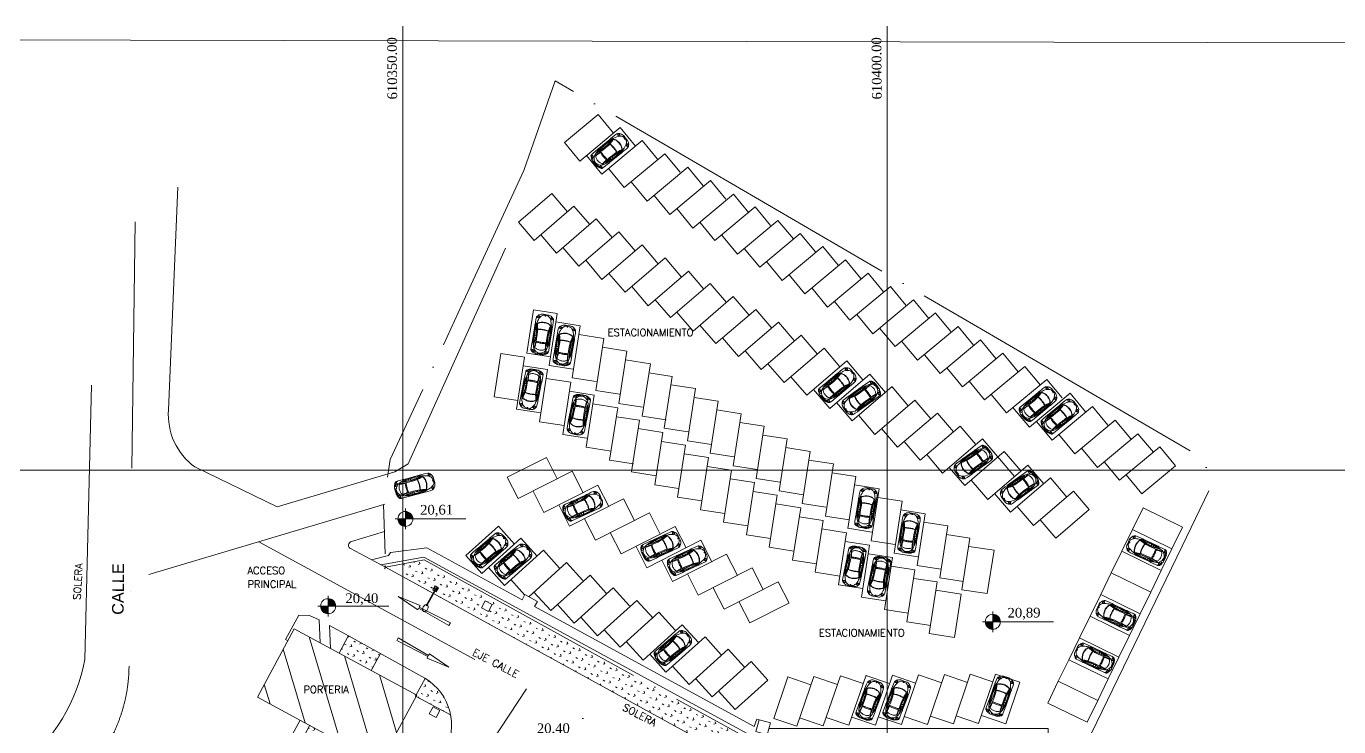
# Model space of a CAD drawing. Header units: centimetres. Extents: x 7802 to 40592, y -4163 to 24577.
# Drawn here: x 15114 to 28659, y 17353 to 24577 of the extents above; entities that cross this region are included whole.
import ezdxf

# ---------------------------------------------------------------- set-up
doc = ezdxf.new("R2010")
doc.units = ezdxf.units.CM
doc.linetypes.add('IMPORT-LÍMITE2', pattern=[3683, 635, -254, 0, -254, 2540, 0])
doc.linetypes.add('IMPORT-TRAZO_Y_PUNTOX2', pattern=[5080, 2540, -1270, 0, -1270])
for name, color, linetype, lineweight in [('A-DETL-GENF', 7, 'Continuous', 9), ('camara inspeccion', 7, 'Continuous', 9), ('cota nivel', 7, 'Continuous', 9), ('E-LITE-EQPM', 7, 'Continuous', 9), ('eje calle', 7, 'IMPORT-TRAZO_Y_PUNTOX2', 9), ('estacionamientos', 7, 'Continuous', 9), ('grilla', 7, 'Continuous', 9), ('L-SITE', 7, 'Continuous', 9), ('luminarias', 7, 'Continuous', 9), ('TEXTO', 7, 'Continuous', 9), ('VEREDAS', 7, 'Continuous', 9)]:
    doc.layers.add(name, color=color, linetype=linetype, lineweight=lineweight)
for name, color, linetype, lineweight, true_color in [('ACHURADO', 4, 'Continuous', 9, 0x00ffff), ('Base - Emplazamiento_dwg', 7, 'Continuous', 9, 0x767676), ('edificios', 4, 'Continuous', 9, 0x00ffff), ('linea propiedad', 6, 'IMPORT-LÍMITE2', 9, 0xff00ff), ('PASTO', 3, 'Continuous', 9, 0x00ff00), ('solera', 1, 'Continuous', 9, 0xff0000)]:
    doc.layers.add(name, color=color, linetype=linetype, lineweight=lineweight, true_color=true_color)
doc.styles.add('Arial', font='arial.ttf', dxfattribs={"height": 120})
doc.styles.add('Simplex', font='simplex_.ttf', dxfattribs={"height": 75})
doc.styles.add('Times New Roman', font='times.ttf', dxfattribs={"height": 100})
pattern_1 = [(151.66, (-61025000, -522285000), (-97.853965094, -29.283148145), [19.152, -125.298]), (106.66, (-61025000, -522285000), (-97.854372693, -29.28327012), [19.152, -82.99]), (196.66, (-61025000, -522285000), (29.28327012, -97.854372693), [19.152, -82.99])]

# ---------------------------------------------------------------- blocks, each defined once
blk = doc.blocks.new('Base - Emplazamiento_dwg_Site_Straight_On_Arrow - 6m_Length-387125-Levantamiento planta general-1977894-N01-Emplazamiento')
at = {"layer": 'L-SITE', "flags": 128}
blk.add_lwpolyline([(-600, -24000), (-1500, -60000), (1500, -60000), (600, -24000), (2500, -24000), (0, 0), (-2500, -24000), (-600, -24000), (-2500, -24000), (0, 0), (2500, -24000), (600, -24000), (1500, -60000), (-1500, -60000)], close=True, dxfattribs=at)
blk = doc.blocks.new('Base - Emplazamiento_dwg_flecha-1977895-N01-Emplazamiento')
at = {"rotation": 359.8716291240209}
blk.add_blockref('Base - Emplazamiento_dwg_Site_Straight_On_Arrow - 6m_Length-387125-Levantamiento planta general-1977894-N01-Emplazamiento', (0, 0), dxfattribs=at)
blk = doc.blocks.new('Base - Emplazamiento_dwg_M_RPC Beetle - M_RPC Beetle-467549-Levantamiento planta general-1977896-N01-Emplazamiento')
at = {"layer": 'A-DETL-GENF', "flags": 128}
for points in [[(-6734, 32287), (-6783, 32297), (-7316, 31872), (-7812, 31371), (-8194, 30830), (-8496, 30452), (-8810, 29908), (-8787, 29711), (-8823, 29598), (-8896, 29446), (-8932, 29341), (-9119, 26919), (-9119, 24331), (-9125, 21770), (-9194, 21628), (-9112, 20329), (-9112, 5492), (-9103, 5430), (-9106, 4957), (-9179, 3844), (-9122, 3698), (-9110, -2095), (-8977, -4265)], [(-8411, 20984), (-8174, 21949), (-7889, 23049), (-7378, 24820), (-7145, 25833), (-6584, 27530), (-6069, 28816), (-5296, 30137), (-4326, 31342), (-3784, 31832), (-2867, 32425), (-2154, 32655), (-737, 32829), (-25, 32871)], [(-5891, 29901), (-5719, 30184), (-5644, 30473), (-5644, 30575), (-5665, 30717), (-5703, 30863), (-5740, 30927), (-5805, 31011), (-5898, 31104), (-6008, 31177), (-6145, 31228), (-6314, 31252), (-6424, 31254), (-6774, 31187), (-7179, 30982), (-7309, 30885), (-7527, 30658), (-7668, 30466), (-7773, 30293), (-7821, 30200), (-7883, 29995), (-7894, 29843), (-7878, 29775), (-7827, 29668), (-7806, 29638), (-7732, 29556), (-7613, 29456), (-7384, 29337), (-7198, 29305), (-7062, 29301), (-6756, 29336), (-6394, 29477), (-6300, 29528), (-5959, 29805)], [(-2345, 33634), (-30, 33634), (2285, 33634)], [(-35, 32723), (-157, 32713), (-270, 32683), (-368, 32636), (-443, 32574), (-490, 32501), (-506, 32424), (-490, 32346), (-443, 32274), (-368, 32212), (-270, 32164), (-157, 32134), (-35, 32124), (-24, 32124), (98, 32134), (212, 32164), (310, 32212), (384, 32274), (432, 32346), (448, 32424), (431, 32502), (384, 32574), (309, 32636), (211, 32684), (98, 32713), (-24, 32723)], [(8362, 20991), (8124, 21956), (7838, 23055), (7325, 24826), (7091, 25839), (6529, 27536), (6014, 28821), (5239, 30141), (4268, 31346), (3725, 31836), (2808, 32427), (2095, 32657), (677, 32830), (-34, 32871)], [(5834, 29906), (5662, 30189), (5587, 30478), (5586, 30580), (5608, 30721), (5645, 30868), (5683, 30932), (5748, 31016), (5840, 31109), (5950, 31182), (6087, 31233), (6257, 31257), (6366, 31259), (6717, 31192), (7121, 30988), (7251, 30891), (7469, 30664), (7611, 30473), (7716, 30300), (7764, 30207), (7826, 30002), (7837, 29849), (7822, 29781), (7771, 29675), (7750, 29645), (7675, 29563), (7557, 29463), (7328, 29343), (7142, 29311), (7006, 29307), (6700, 29342), (6337, 29482), (6244, 29534), (5902, 29810)], [(9067, 5499), (9067, 20337), (9144, 21636), (9075, 21777), (9063, 24339), (9063, 26926), (8876, 29349), (8840, 29453), (8767, 29605), (8730, 29718), (8753, 29915), (8439, 30459), (8137, 30837), (7754, 31378), (7258, 31879), (6724, 32303)], [(-7644, 20172), (-7619, 20471), (-7620, 20603), (-7629, 20649), (-8625, 20531), (-8723, 20417), (-8723, 20210), (-8628, 20091), (-7687, 19999)], [(-8512, 19881), (-8538, 19682), (-8620, 18903), (-8674, 17860), (-8674, 13978), (-8695, 10059), (-8671, 7739), (-7801, 2182), (-7197, 85), (-6711, -1413), (-6142, -2513), (-5237, -3747), (-3674, -5208), (-2486, -5826), (-1354, -6179), (8, -6282)], [(-7580, 21991), (-7503, 21918), (-7397, 21527), (-7144, 20517), (-6807, 18928), (-6544, 17467), (-6322, 15905), (-6148, 13973), (-6032, 11698), (-6011, 9821), (-6196, 7286), (-6418, 5569), (-6802, 3271), (-7175, 1315), (-7483, 5047), (-7831, 8295), (-7894, 9071), (-7914, 10855), (-7897, 12834), (-7870, 15139), (-7845, 17554), (-7726, 19937), (-7687, 19999), (-7667, 20045), (-7644, 20172)], [(-7756, 19510), (-7699, 19520), (-7624, 19502), (-7160, 19500), (-6718, 17060), (-6613, 16273), (-6466, 14440), (-6309, 12171), (-6268, 10666), (-6765, 10627), (-7373, 10558), (-7749, 10490), (-7869, 10450), (-7912, 10421)], [(-7580, 21994), (-7666, 20853), (-7632, 20648)], [(-12, 17805), (-1022, 17783), (-2027, 17721), (-3022, 17629), (-3989, 17513), (-4860, 17399), (-5785, 17253), (-6144, 18819), (-6466, 20217), (-6631, 20842), (-7250, 23095), (-6680, 23604), (-6172, 23995), (-5528, 24357), (-4817, 24659), (-4038, 24925), (-3169, 25190), (-2211, 25392), (-1119, 25550), (-19, 25612)], [(-18, 25289), (-1101, 25226), (-2178, 25090), (-3064, 24833), (-3884, 24661), (-4594, 24433), (-5229, 24141), (-5829, 23815), (-6386, 23414), (-6856, 23027), (-6309, 20911), (-6024, 19647), (-5574, 17622), (-4730, 17746), (-3922, 17867), (-2993, 17978), (-2018, 18066), (-1021, 18119), (-12, 18137)], [(-5333, 5249), (-5169, 7644), (-5191, 11899), (-5345, 15210), (-5518, 17302)], [(-34, 17805), (975, 17784), (1980, 17723), (2976, 17631), (3943, 17516), (4814, 17403), (5739, 17258), (6096, 18825), (6418, 20222), (6582, 20848), (7199, 23101), (6628, 23610), (6120, 24000), (5476, 24362), (4765, 24663), (3986, 24928), (3116, 25193), (2158, 25394), (1066, 25551), (-34, 25612)], [(-34, 25289), (1048, 25227), (2125, 25092), (3011, 24836), (3831, 24664), (4542, 24437), (5177, 24146), (5778, 23820), (6335, 23419), (6805, 23033), (6260, 20917), (5975, 19652), (5527, 17626)], [(8464, 19888), (8490, 19689), (8572, 18910), (8627, 17867), (8636, 13985), (8655, 10066), (8633, 7746), (7768, 2189), (7166, 91), (6680, -1407), (6112, -2508), (5209, -3743), (3647, -5204), (2459, -5823), (1328, -6177), (-34, -6282)], [(5527, 17626), (3804, 17879), (2946, 17981), (1971, 18067), (974, 18120), (-34, 18137)], [(-34, 4886), (989, 4891), (1990, 4951), (2944, 5017), (3824, 5079), (4611, 5167), (5298, 5254), (5131, 7648), (5150, 11903), (5300, 15215), (5472, 17307)], [(7530, 21997), (7453, 21925), (7347, 21533), (7095, 20523), (6759, 18933), (6498, 17473), (6277, 15911), (6105, 13978), (5990, 11703), (5971, 9826), (6158, 7291), (6382, 5574), (6767, 3276), (7142, 1321), (7447, 5053), (7793, 8301), (7855, 9078), (7874, 10862), (7855, 12841), (7826, 15146), (7798, 17560), (7677, 19943), (7638, 20006), (7619, 20051), (7596, 20178), (7571, 20478), (7571, 20609), (7580, 20655), (8577, 20538), (8674, 20424), (8674, 20218), (8580, 20099), (7638, 20006)], [(7708, 19517), (7651, 19526), (7576, 19508), (7112, 19506), (6672, 17066), (6568, 16279), (6422, 14446), (6268, 12177), (6227, 10671), (6725, 10633), (7332, 10564)], [(7530, 22001), (7617, 20859), (7583, 20655)], [(-8977, -4265), (-8932, -4366), (-8878, -4456), (-8802, -4592), (-8739, -4762), (-8570, -5091), (-8292, -5447), (-7738, -5871), (-7007, -6302), (-6196, -6680), (-5409, -7003), (-4686, -7214), (-4038, -7371), (-3464, -7492), (-2908, -7585), (-13, -7627), (2883, -7583), (3438, -7489), (4013, -7367), (4661, -7210), (5383, -6999), (6171, -6674), (6981, -6296), (7711, -5865), (8265, -5440), (8542, -5084), (8711, -4754), (8774, -4584), (8850, -4449), (8904, -4358), (8949, -4257), (9080, -2088), (9080, 3705), (9144, 3851), (9070, 4964), (9067, 5437)], [(-7834, 8369), (-7343, 8482), (-6821, 8482), (-6328, 8585), (-6401, 7743), (-6496, 6871), (-6601, 6017), (-6815, 4502), (-6995, 3280), (-7064, 2802), (-7109, 2420), (-7142, 2051), (-7159, 1697), (-7193, 1573)], [(-1, 4886), (-1025, 4890), (-2025, 4949), (-2980, 5014), (-3860, 5075), (-4647, 5163), (-5333, 5249), (-5422, 4471), (-5517, 3681), (-5611, 2867), (-5695, 2060), (-5825, 583), (-5910, -587), (-5958, -1518), (-5996, -2481), (-6004, -2705)], [(6, -3151), (-934, -3124), (-1834, -3004), (-2658, -2837), (-3371, -2613), (-3994, -2374), (-4594, -2102), (-5246, -1675), (-5399, -1415), (-5381, -953), (-5355, -513), (-5325, -36), (-5279, 522), (-5231, 1159), (-5170, 1828), (-5037, 3085), (-4905, 3826), (-4799, 4047), (-4677, 4169), (-4373, 4192), (-3691, 4112), (-2899, 4032), (-1995, 3960), (-1016, 3905), (0, 3881)], [(-34, -3151), (905, -3123), (1805, -3002), (2629, -2835), (3342, -2610), (3964, -2371), (4565, -2099), (5216, -1671), (5368, -1411), (5350, -949), (5324, -509), (5293, -32), (5247, 526), (5198, 1164), (5137, 1832), (5063, 2524), (4992, 3149), (4870, 3830), (4764, 4051), (4642, 4173), (4338, 4196), (3656, 4115), (2864, 4034), (1960, 3962), (981, 3906), (-34, 3881)], [(5298, 5254), (5386, 4475), (5482, 3686), (5577, 2871), (5662, 2065), (5793, 587), (5879, -582), (5927, -1513), (5967, -2476), (5974, -2700)], [(7795, 8376), (7305, 8488), (6783, 8488), (6289, 8590), (6363, 7748), (6458, 6876), (6565, 6023), (6780, 4507), (6961, 3286), (7030, 2808), (7075, 2426), (7109, 2057), (7126, 1703), (7160, 1579)], [(7332, 10564), (7708, 10497), (7829, 10456), (7871, 10428)], [(-9062, -2853), (-8998, -3331), (-8936, -3719), (-8863, -3976), (-8778, -4182), (-8832, -4283), (-8555, -4801), (-8289, -5051), (-7925, -5266), (-7408, -5462), (-6095, -5816), (-5383, -5941), (-3995, -6333)], [(-2304, -6696), (-1207, -6778), (9, -6808)], [(9033, -2845), (8969, -3323), (8908, -3711), (8835, -3969), (8749, -4174), (8804, -4276), (8528, -4794), (8261, -5044), (7897, -5259), (7381, -5455), (6069, -5811), (5357, -5936), (3968, -6330), (2278, -6694), (1181, -6777), (-34, -6808)], [(7373, -3841), (7573, -3911), (7706, -4001), (7814, -4095), (7896, -4235), (7926, -4429), (7920, -4522), (7777, -4885), (7486, -5222), (7110, -5473), (6637, -5603), (6196, -5603), (5865, -5446), (5665, -5147), (5628, -4983), (5626, -4816), (5636, -4746), (5759, -4444), (6059, -4122), (6475, -3902), (6986, -3811), (7296, -3827)]]:
    blk.add_lwpolyline(points, dxfattribs=at)
for points in [[(-6344, 31193), (-6446, 31195), (-6772, 31138), (-7157, 30950), (-7278, 30859), (-7478, 30650), (-7604, 30480), (-7703, 30309), (-7747, 30232), (-7804, 30041), (-7815, 29899), (-7800, 29835), (-7753, 29736), (-7664, 29631), (-7553, 29536), (-7340, 29422), (-7167, 29390), (-7040, 29377), (-6755, 29409), (-6330, 29588), (-6013, 29846), (-5789, 30198), (-5720, 30468), (-5720, 30563), (-5743, 30694), (-5774, 30831), (-5956, 31055), (-6058, 31123), (-6186, 31171)], [(5732, 30203), (5663, 30473), (5662, 30567), (5685, 30699), (5716, 30836), (5898, 31060), (6001, 31128), (6128, 31176), (6286, 31198), (6388, 31201), (6714, 31143), (7099, 30956), (7220, 30865), (7421, 30656), (7547, 30486), (7645, 30315), (7690, 30238), (7748, 30047), (7758, 29905), (7744, 29842), (7696, 29743), (7608, 29638), (7497, 29542), (7284, 29428), (7110, 29396), (6984, 29383), (6699, 29415), (6274, 29593), (5956, 29851)], [(-5892, -5451), (-5692, -5152), (-5655, -4987), (-5654, -4821), (-5663, -4751), (-5787, -4449), (-6087, -4127), (-6504, -3907), (-7014, -3817), (-7324, -3833), (-7401, -3847), (-7601, -3917), (-7734, -4007), (-7842, -4102), (-7924, -4242), (-7954, -4436), (-7948, -4529), (-7804, -4892), (-7514, -5227), (-7137, -5479), (-6663, -5608), (-6223, -5608)], [(-7358, -3903), (-7684, -4048), (-7869, -4267), (-7905, -4531), (-7754, -4901), (-7468, -5218), (-7102, -5454), (-6659, -5578), (-6258, -5571), (-5936, -5416), (-5751, -5150), (-5721, -4829), (-5851, -4489), (-6122, -4186), (-6512, -3961), (-6971, -3882)], [(6094, -4181), (6483, -3956), (6942, -3876), (7330, -3897), (7656, -4041), (7841, -4260), (7878, -4525), (7726, -4894), (7440, -5212), (7075, -5448), (6632, -5573), (6231, -5566), (5909, -5411), (5724, -5145), (5693, -4824), (5823, -4485)]]:
    blk.add_lwpolyline(points, close=True, dxfattribs=at)
at = {"layer": 'A-DETL-GENF'}
for centre, start, end in [((-2594, 26623), 87.966436, 126.162863), ((2540, 26625), 53.885307, 92.081734)]:
    blk.add_arc(centre, 7016, start, end, dxfattribs=at)
blk = doc.blocks.new('Base - Emplazamiento_dwg_auto1-1977897-N01-Emplazamiento')
at = {"rotation": 269.9759139571621}
blk.add_blockref('Base - Emplazamiento_dwg_M_RPC Beetle - M_RPC Beetle-467549-Levantamiento planta general-1977896-N01-Emplazamiento', (6166, -1216), dxfattribs=at)
blk = doc.blocks.new('Base - Emplazamiento_dwg_luminariayadran1-1977901-N01-Emplazamiento')
at = {"layer": 'E-LITE-EQPM', "flags": 128}
for points in [[(8831, -196317), (8831, 0)], [(16451, 0), (16451, -196317)]]:
    blk.add_lwpolyline(points, close=True, dxfattribs=at)
at = {"layer": 'E-LITE-EQPM'}
blk.add_ellipse((12641, -223565), major_axis=(0, 38295), ratio=0.666666667, dxfattribs=at)
at = {"layer": 'luminarias'}
blk.add_line((8831, -196317), (16451, -196317), dxfattribs=at)
at = {"layer": 'luminarias', "flags": 128}
blk.add_lwpolyline([(16451, -23241), (31918, -23241), (31918, 23765), (-7576, 23765), (-7576, -23241), (8831, -23241)], dxfattribs=at)
at = {"layer": 'luminarias'}
for centre, radius, start, end in [((12641, 0), 12641, 287.5420336, 252.4579664), ((12641, -1921), 4267, 26.7617068, 153.2382932)]:
    blk.add_arc(centre, radius, start, end, dxfattribs=at)
blk = doc.blocks.new('Base - Emplazamiento_dwg-1977893-N01-Emplazamiento')
at = {"layer": 'ACHURADO'}
h = blk.add_hatch(dxfattribs=at)
h.set_pattern_fill('FP_3', color=256, style=0, pattern_type=2)
h.set_pattern_definition([(106.66, (-61025000, -522285000), (-279.57311, -83.66325054), [])])
h.paths.add_polyline_path([(20930, 512), (21480, 1502), (20228, 2177), (19701, 1199), (19411, 1356), (19168, 905), (19733, 601), (19965, 1032), (20743, 613)])
h.paths.add_polyline_path([(21344, 1953), (21371, 1954), (21398, 1956), (21424, 1959), (21458, 1965), (21480, 1970), (21502, 1976), (21528, 1984), (21553, 1994), (21577, 2004), (21601, 2016), (21625, 2029), (21648, 2042), (21670, 2057), (21691, 2073), (21712, 2090), (21732, 2108), (21758, 2136), (21776, 2156), (21792, 2177), (21808, 2199), (21822, 2221), (21836, 2244), (21848, 2268), (21860, 2292), (21869, 2316), (21878, 2342), (21886, 2367), (21892, 2393), (21897, 2419), (21901, 2446), (21904, 2473), (21905, 2493), (21905, 2525), (21904, 2551), (21902, 2577), (21898, 2604), (21893, 2630), (21887, 2656), (21880, 2681), (21871, 2707), (21862, 2731), (21851, 2756), (21839, 2779), (21826, 2803), (21812, 2825), (21796, 2847), (21780, 2868), (21763, 2888), (21745, 2908), (21726, 2926), (21706, 2944), (21685, 2960), (21663, 2976), (21641, 2991), (21618, 3004), (21595, 3017), (21571, 3028), (21546, 3038), (21521, 3047), (21495, 3055), (21470, 3062), (21443, 3067), (21417, 3071), (21390, 3074), (21360, 3075), (21338, 3076), (21312, 3075), (21285, 3073), (21259, 3069), (21232, 3064), (21207, 3059), (21181, 3051), (21161, 3045), (21136, 3036), (21105, 3022), (21087, 3013), (21064, 3001), (21041, 2987), (21019, 2972), (20997, 2956), (20977, 2939), (20957, 2921), (20938, 2902), (20920, 2882), (20903, 2861), (20887, 2840), (20872, 2818), (20858, 2795), (20845, 2772), (20834, 2748), (20823, 2723), (20814, 2698), (20806, 2673), (20799, 2647), (20793, 2621), (20789, 2594), (20786, 2568), (20784, 2541), (20783, 2515), (20784, 2488), (20786, 2461), (20789, 2435), (20793, 2408), (20799, 2382), (20806, 2356), (20814, 2331), (20823, 2306), (20834, 2281), (20845, 2257), (20858, 2234), (20872, 2211), (20887, 2189), (20903, 2168), (20920, 2147), (20941, 2124), (20957, 2108), (20977, 2090), (20997, 2073), (21019, 2057), (21041, 2042), (21064, 2029), (21087, 2016), (21111, 2004), (21136, 1994), (21161, 1984), (21186, 1976), (21212, 1969), (21238, 1963), (21264, 1959), (21291, 1956), (21318, 1954)])
h.paths.add_polyline_path([(21792, 3919), (21826, 3919), (21845, 3920), (21866, 3923), (21891, 3926), (21915, 3931), (21939, 3937), (21963, 3945), (21990, 3955), (22009, 3963), (22031, 3974), (22053, 3985), (22074, 3998), (22095, 4012), (22115, 4027), (22134, 4043), (22152, 4060), (22169, 4078), (22186, 4097), (22201, 4116), (22216, 4136), (22229, 4157), (22242, 4179), (22253, 4201), (22263, 4223), (22272, 4246), (22280, 4270), (22287, 4294), (22292, 4318), (22297, 4342), (22300, 4369), (22302, 4392), (22302, 4417), (22302, 4442), (22300, 4466), (22297, 4491), (22292, 4515), (22287, 4540), (22280, 4564), (22272, 4587), (22263, 4610), (22253, 4633), (22239, 4659), (22229, 4676), (22216, 4697), (22201, 4717), (22186, 4737), (22169, 4755), (22152, 4773), (22134, 4790), (22115, 4806), (22095, 4821), (22074, 4835), (22053, 4848), (22031, 4860), (22009, 4871), (21986, 4880), (21963, 4889), (21939, 4896), (21915, 4902), (21891, 4907), (21866, 4911), (21841, 4913), (21817, 4915), (21792, 4915), (21767, 4913), (21740, 4911), (21718, 4907), (21693, 4902), (21669, 4896), (21646, 4889), (21622, 4880), (21599, 4871), (21577, 4860), (21555, 4848), (21534, 4835), (21510, 4819), (21494, 4806), (21475, 4790), (21457, 4773), (21439, 4755), (21423, 4737), (21407, 4717), (21393, 4697), (21379, 4676), (21367, 4655), (21356, 4633), (21345, 4610), (21336, 4587), (21328, 4564), (21322, 4540), (21316, 4515), (21312, 4491), (21309, 4466), (21307, 4442), (21306, 4417), (21307, 4392), (21309, 4367), (21312, 4342), (21316, 4318), (21322, 4294), (21328, 4270), (21336, 4246), (21345, 4223), (21356, 4201), (21368, 4176), (21379, 4157), (21393, 4136), (21407, 4116), (21423, 4097), (21439, 4078), (21457, 4060), (21475, 4043), (21494, 4027), (21514, 4012), (21534, 3998), (21558, 3984), (21577, 3974), (21599, 3963), (21622, 3953), (21646, 3945), (21669, 3937), (21693, 3931), (21718, 3926), (21745, 3922), (21767, 3920), (21780, 3919)])
h.paths.add_polyline_path([(10517, 4291), (10705, 4639), (10201, 4911), (10013, 4562)])
h.paths.add_polyline_path([(10771, 4762), (11438, 5999), (10802, 6342), (10135, 5105), (10770, 4763)])
h.paths.add_polyline_path([(7207, 5073), (10189, 10602), (8679, 11417), (5697, 5888), (6780, 5304)])
h.paths.add_polyline_path([(26453, 5796), (26711, 6273), (25463, 6946), (25206, 6469), (26238, 5913)])
h.paths.add_polyline_path([(20378, 6166), (21150, 7597), (20742, 7817), (21095, 8472), (20373, 8862), (20019, 8206), (20041, 8195), (19269, 6764), (20000, 6370)])
h.paths.add_polyline_path([(24582, 6830), (24830, 7291), (23266, 8134), (23017, 7673), (23735, 7287)])
h.paths.add_polyline_path([(6543, 7457), (8803, 8032), (8929, 7964), (9200, 8467), (7468, 10109), (7103, 9000), (7314, 8886), (6700, 8116), (6389, 7540), (6439, 7513)])
h.paths.add_polyline_path([(24961, 7481), (25070, 7683), (24702, 7882), (24769, 8008), (24635, 8081), (24994, 8746), (23897, 9338), (23361, 8344), (24769, 7584)])
h.paths.add_polyline_path([(6228, 11763), (6339, 11969), (6535, 11863), (6704, 12177), (6854, 12096), (6994, 12356), (6842, 12438), (7054, 12830), (6145, 13321), (5658, 12418), (6008, 12229), (5863, 11959)])
h.paths.add_polyline_path([(9765, 16975), (10145, 17679), (8880, 18361), (8501, 17657), (8993, 17392)])
at = {"layer": 'cota nivel'}
h = blk.add_hatch(color=256, dxfattribs=at)
h.paths.add_polyline_path([(10027, 19496), (10105, 19496), (10104, 19506), (10102, 19515), (10100, 19524), (10096, 19532), (10091, 19540), (10085, 19548), (10079, 19554), (10071, 19560), (10063, 19565), (10055, 19569), (10046, 19571), (10037, 19573), (10027, 19574)])
h.paths.add_polyline_path([(10027, 19419), (10027, 19496), (9950, 19496), (9951, 19487), (9952, 19478), (9955, 19469), (9959, 19460), (9964, 19452), (9970, 19445), (9976, 19439), (9984, 19433), (9992, 19428), (10000, 19424), (10009, 19421), (10018, 19420)])
h = blk.add_hatch(color=256, dxfattribs=at)
h.paths.add_polyline_path([(9230, 18596), (9307, 18596), (9306, 18605), (9305, 18614), (9302, 18623), (9298, 18632), (9293, 18640), (9287, 18647), (9281, 18653), (9273, 18659), (9265, 18664), (9257, 18668), (9248, 18671), (9239, 18672), (9230, 18673)])
h.paths.add_polyline_path([(9230, 18519), (9230, 18596), (9152, 18596), (9153, 18586), (9155, 18577), (9157, 18568), (9161, 18560), (9166, 18552), (9172, 18545), (9178, 18538), (9186, 18532), (9194, 18527), (9202, 18524), (9211, 18521), (9220, 18519)])
h = blk.add_hatch(color=256, dxfattribs=at)
h.paths.add_polyline_path([(16089, 18435), (16166, 18435), (16165, 18444), (16163, 18453), (16161, 18462), (16157, 18471), (16152, 18479), (16146, 18486), (16140, 18493), (16132, 18498), (16124, 18503), (16116, 18507), (16107, 18510), (16098, 18511), (16089, 18512)])
h.paths.add_polyline_path([(16089, 18358), (16089, 18435), (16011, 18435), (16012, 18425), (16014, 18416), (16016, 18407), (16020, 18399), (16025, 18391), (16031, 18384), (16037, 18377), (16045, 18371), (16053, 18366), (16061, 18363), (16070, 18360), (16079, 18358)])
at = {"layer": 'PASTO'}
h = blk.add_hatch(dxfattribs=at)
h.set_pattern_fill('FP_1', color=256, style=0, pattern_type=2)
h.set_pattern_definition(pattern_1)
h.paths.add_polyline_path([(13844, 16940), (13912, 17117), (14061, 17152), (15000, 17152), (15000, 17196), (13629, 17196), (13629, 17198), (10220, 19073), (10000, 19032), (10000, 18900), (13499, 16981), (13520, 16972), (13543, 16964), (13565, 16957), (13588, 16951), (13611, 16946), (13634, 16943), (13657, 16941), (13762, 16940)])
h.paths.add_polyline_path([(13498, 17124), (13427, 17163), (13466, 17233), (13536, 17195)])
h.paths.add_polyline_path([(10885, 18542), (10814, 18580), (10852, 18651), (10923, 18613)])
h = blk.add_hatch(dxfattribs=at)
h.set_pattern_fill('FP_1', color=256, style=0, pattern_type=2)
h.set_pattern_definition(pattern_1)
h.paths.add_polyline_path([(10494, 17475), (10488, 17500), (10481, 17526), (10473, 17551), (10464, 17576), (10454, 17600), (10442, 17623), (10430, 17647), (10416, 17669), (10402, 17691), (10386, 17712), (10370, 17733), (10352, 17752), (10334, 17771), (10315, 17789), (10295, 17806), (10274, 17822), (10252, 17837), (10230, 17851), (10139, 17682), (10145, 17679), (10138, 17666), (10220, 17622)])
h.paths.add_polyline_path([(9675, 17932), (9770, 18108), (9440, 18292), (9343, 18111)])
h = blk.add_hatch(dxfattribs=at)
h.set_pattern_fill('FP_1', color=256, style=0, pattern_type=2)
h.set_pattern_definition(pattern_1)
h.paths.add_polyline_path([(7554, 15527), (7655, 15774), (7721, 15840), (7705, 15747), (7602, 15596)])
h.paths.add_polyline_path([(7554, 15527), (7821, 15539), (7908, 15504), (7817, 15482), (7778, 15489)])
h.paths.add_polyline_path([(6644, 15000), (7219, 15000), (7239, 15049), (7233, 15225), (7233, 15278), (7554, 15527), (7561, 15261), (7493, 15098), (7471, 15040), (7448, 15118), (7419, 15106), (7289, 15022), (7274, 15000), (8151, 15000), (8295, 15226), (8562, 15064), (8521, 15000), (9036, 15000), (9078, 15057), (9142, 15147), (9159, 15171), (9199, 15229), (9562, 15776), (9411, 15876), (9480, 15980), (9407, 16029), (9407, 16030), (9341, 16075), (9385, 16142), (9456, 16094), (9456, 16093), (9525, 16047), (9930, 16658), (9782, 17006), (9765, 16975), (9040, 17367), (8687, 16708), (8722, 16690), (8729, 16704), (8771, 16682), (8752, 16647), (8711, 16669), (8718, 16683), (8683, 16702), (8226, 15849), (7326, 16335), (6780, 15268)])
h.paths.add_polyline_path([(7120, 15200), (7119, 15202), (7121, 15204)])
h.paths.add_polyline_path([(8909, 15279), (8905, 15286), (8900, 15292), (8896, 15296), (8890, 15300), (8883, 15303), (8876, 15305), (8869, 15305), (8862, 15305), (8855, 15303), (8848, 15301), (8842, 15297), (8837, 15292), (8832, 15287), (8822, 15292), (8813, 15298), (8804, 15305), (8796, 15313), (8789, 15322), (8790, 15329), (8790, 15337), (8789, 15345), (8786, 15352), (8783, 15359), (8778, 15366), (8772, 15371), (8766, 15375), (8765, 15386), (8765, 15396), (8772, 15400), (8778, 15406), (8784, 15413), (8788, 15420), (8791, 15428), (8794, 15436), (8789, 15442), (8784, 15447), (8775, 15453), (8771, 15454), (8764, 15456), (8757, 15457), (8750, 15457), (8743, 15455), (8736, 15452), (8730, 15449), (8724, 15444), (8720, 15439), (8710, 15444), (8700, 15450), (8692, 15457), (8684, 15465), (8676, 15473), (8678, 15481), (8678, 15489), (8676, 15497), (8674, 15504), (8670, 15511), (8666, 15517), (8660, 15523), (8654, 15527), (8653, 15537), (8653, 15547), (8659, 15552), (8665, 15557), (8671, 15564), (8675, 15571), (8678, 15578), (8681, 15586), (8682, 15596), (8682, 15602), (8681, 15610), (8679, 15618), (8686, 15626), (8693, 15632), (8701, 15639), (8710, 15644), (8711, 15640), (8714, 15637), (8718, 15636), (8722, 15637), (8725, 15640), (8727, 15644), (8726, 15648), (8724, 15651), (8735, 15655), (8746, 15658), (8747, 15650), (8749, 15643), (8752, 15636), (8756, 15629), (8761, 15623), (8767, 15618), (8775, 15614), (8781, 15612), (8788, 15610), (8796, 15609), (8804, 15610), (8811, 15612), (8818, 15614), (8825, 15618), (8831, 15623), (8836, 15629), (8840, 15636), (8852, 15625), (8847, 15621), (8844, 15615), (8841, 15609), (8839, 15603), (8839, 15596), (8840, 15590), (8841, 15584), (8844, 15578), (8848, 15573), (8853, 15569), (8858, 15565), (8864, 15563), (8871, 15561), (8877, 15561), (8883, 15562), (8885, 15551), (8885, 15539), (8884, 15528), (8882, 15517), (8878, 15506), (8875, 15505), (8872, 15504), (8869, 15502), (8867, 15499), (8865, 15496), (8865, 15493), (8865, 15490), (8866, 15486), (8868, 15484), (8866, 15481), (8871, 15475), (8876, 15469), (8882, 15465), (8888, 15462), (8895, 15459), (8903, 15458), (8910, 15457), (8918, 15458), (8925, 15460), (8932, 15463), (8938, 15467), (8944, 15472), (8948, 15478), (8953, 15484), (8964, 15474), (8959, 15469), (8956, 15464), (8953, 15458), (8952, 15451), (8951, 15445), (8952, 15439), (8954, 15432), (8957, 15427), (8961, 15421), (8965, 15417), (8971, 15414), (8977, 15411), (8983, 15410), (8989, 15409), (8996, 15410), (8997, 15399), (8997, 15387), (8995, 15371), (8994, 15365), (8991, 15354), (8987, 15353), (8984, 15352), (8981, 15350), (8979, 15348), (8978, 15345), (8977, 15341), (8977, 15338), (8978, 15335), (8980, 15332), (8975, 15324), (8969, 15316), (8962, 15309), (8959, 15309), (8955, 15308), (8952, 15307), (8950, 15305), (8948, 15302), (8947, 15299), (8946, 15296), (8938, 15291), (8928, 15286), (8919, 15282)])
h.paths.add_polyline_path([(8857, 15471), (8848, 15504), (8836, 15499), (8838, 15496), (8839, 15492), (8837, 15488), (8842, 15484)])
h.paths.add_polyline_path([(8625, 15653), (8622, 15659), (8617, 15665), (8612, 15670), (8606, 15674), (8599, 15677), (8593, 15678), (8585, 15679), (8578, 15679), (8571, 15677), (8565, 15674), (8559, 15671), (8553, 15666), (8548, 15661), (8539, 15666), (8526, 15675), (8520, 15679), (8512, 15687), (8505, 15696), (8506, 15703), (8506, 15711), (8505, 15719), (8503, 15726), (8499, 15733), (8494, 15739), (8489, 15745), (8482, 15749), (8481, 15759), (8481, 15769), (8488, 15774), (8494, 15779), (8499, 15786), (8504, 15793), (8507, 15800), (8510, 15808), (8511, 15816), (8511, 15824), (8510, 15832), (8508, 15840), (8515, 15848), (8526, 15857), (8530, 15861), (8539, 15866), (8540, 15862), (8543, 15859), (8547, 15858), (8551, 15859), (8554, 15862), (8555, 15866), (8555, 15870), (8552, 15873), (8563, 15877), (8575, 15880), (8575, 15872), (8577, 15865), (8581, 15858), (8585, 15851), (8590, 15845), (8596, 15841), (8602, 15837), (8609, 15834), (8617, 15832), (8625, 15831), (8632, 15832), (8640, 15834), (8647, 15836), (8654, 15840), (8660, 15845), (8665, 15851), (8669, 15858), (8680, 15847), (8676, 15843), (8672, 15837), (8670, 15832), (8668, 15825), (8668, 15819), (8668, 15812), (8670, 15806), (8673, 15800), (8677, 15795), (8682, 15791), (8687, 15787), (8693, 15785), (8699, 15783), (8706, 15783), (8712, 15784), (8713, 15773), (8713, 15761), (8712, 15750), (8710, 15739), (8707, 15728), (8704, 15727), (8701, 15726), (8698, 15724), (8696, 15721), (8694, 15718), (8694, 15715), (8694, 15712), (8695, 15708), (8697, 15706), (8691, 15697), (8685, 15690), (8678, 15682), (8675, 15683), (8672, 15682), (8669, 15681), (8666, 15679), (8665, 15676), (8663, 15673), (8663, 15670), (8650, 15663), (8645, 15660), (8635, 15656)])
h.paths.add_polyline_path([(7535, 15925), (7535, 15927), (7536, 15928)])
at = {"layer": 'camara inspeccion', "flags": 128}
for points in [[(10852, 18651), (10923, 18613), (10885, 18542), (10814, 18580)], [(10312, 17557), (10382, 17519), (10344, 17448), (10273, 17486)]]:
    blk.add_lwpolyline(points, close=True, dxfattribs=at)
at = {"layer": 'cota nivel'}
for p, q in [((10027, 19390), (10027, 19603)), ((9922, 19496), (10652, 19496)), ((9230, 18489), (9230, 18702)), ((9124, 18596), (9855, 18596)), ((15983, 18435), (16714, 18435)), ((16089, 18328), (16089, 18541))]:
    blk.add_line(p, q, dxfattribs=at)
for centre in [(10027, 19496), (9230, 18596), (16089, 18435)]:
    blk.add_circle(centre, 77.2, dxfattribs=at)
at = {"layer": 'edificios', "flags": 128}
blk.add_lwpolyline([(9765, 16975), (8501, 17657), (8880, 18361), (10145, 17679)], close=True, dxfattribs=at)
at = {"layer": 'eje calle'}
for p, q in [((7237, 22560), (7175, 17976)), ((9815, 19647), (7187, 18864)), ((11277, 17745), (9479, 15009))]:
    blk.add_line(p, q, dxfattribs=at)
at = {"layer": 'eje calle', "flags": 128}
blk.add_lwpolyline([(8513, 19260), (13475, 16560), (13942, 16532), (16176, 16539), (16456, 16463), (20129, 14478), (24322, 12217)], dxfattribs=at)
at = {"layer": 'eje calle'}
blk.add_arc((5573, 17985), 1602, 318.9916, 359.7044, dxfattribs=at)
at = {"layer": 'estacionamientos'}
for p, q in [((15496, 21619), (15656, 21428)), ((15049, 20858), (15217, 20662)), ((14593, 19399), (14839, 19361)), ((11116, 18870), (11259, 18711)), ((14780, 17880), (15023, 17797))]:
    blk.add_line(p, q, dxfattribs=at)
at = {"layer": 'estacionamientos', "flags": 128}
for points in [[(12175, 23474), (12016, 23666), (11668, 23377), (11827, 23186), (12244, 23532), (12403, 23341)], [(12629, 23208), (12470, 23399), (12054, 23053), (11896, 23243)], [(12863, 23071), (12703, 23262), (12285, 22914), (12122, 23110)], [(13100, 22931), (12941, 23123), (12521, 22774), (12356, 22973)], [(13334, 22793), (13175, 22985), (12756, 22637), (12593, 22833)], [(11700, 22662), (11538, 22851), (11194, 22556), (11356, 22368), (11767, 22721), (11930, 22532)], [(13573, 22653), (13414, 22845), (12994, 22495), (12827, 22696)], [(13795, 22523), (13636, 22714), (13221, 22369), (13066, 22555)], [(12162, 22398), (11996, 22591), (11585, 22238), (11424, 22426)], [(14031, 22384), (13872, 22575), (13453, 22227), (13288, 22425)], [(12400, 22261), (12231, 22457), (11818, 22103), (11653, 22296)], [(14261, 22249), (14102, 22440), (13685, 22093), (13524, 22286)], [(12637, 22128), (12471, 22322), (12056, 21966), (11888, 22163)], [(14494, 22112), (14335, 22304), (13916, 21956), (13754, 22151)], [(12877, 21990), (12707, 22188), (12294, 21833), (12127, 22027)], [(14727, 21975), (14568, 22167), (14149, 21819), (13987, 22014)], [(13106, 21867), (12948, 22051), (12533, 21695), (12364, 21893)], [(14961, 21838), (14802, 22029), (14383, 21681), (14220, 21878)], [(13340, 21728), (13172, 21924), (12762, 21573), (12605, 21757)], [(15192, 21702), (15032, 21894), (14615, 21547), (14454, 21740)], [(13574, 21599), (13410, 21789), (12996, 21434), (12828, 21630)], [(15429, 21563), (15269, 21755), (14850, 21406), (14685, 21605)], [(11527, 21168), (11281, 21206), (11350, 21653), (11595, 21615), (11512, 21080), (11758, 21042)], [(13808, 21464), (13642, 21657), (13230, 21304), (13067, 21494)], [(15498, 21621), (15081, 21274), (14921, 21465)], [(11995, 20913), (11749, 20951), (11832, 21488), (11581, 21527)], [(14039, 21335), (13877, 21524), (13464, 21170), (13299, 21363)], [(15890, 21288), (15731, 21480), (15313, 21132), (15148, 21330)], [(12237, 20781), (11991, 20819), (12074, 21358), (11818, 21398)], [(12475, 20650), (12229, 20688), (12312, 21227), (12060, 21266)], [(14278, 21197), (14112, 21391), (13699, 21037), (13534, 21230)], [(16121, 21151), (15962, 21342), (15545, 20996), (15383, 21190)], [(11189, 20716), (10943, 20754), (11012, 21201), (11257, 21163), (11174, 20628), (11425, 20589)], [(12718, 20518), (12472, 20556), (12556, 21096), (12298, 21136)], [(14512, 21066), (14348, 21257), (13935, 20902), (13768, 21096)], [(16352, 21013), (16193, 21205), (15776, 20858), (15614, 21053)], [(11667, 20459), (11411, 20498), (11495, 21036), (11243, 21075)], [(12944, 20394), (12698, 20432), (12781, 20966), (12541, 21003)], [(14749, 20929), (14581, 21125), (14169, 20771), (14005, 20962)], [(16580, 20877), (16421, 21069), (16005, 20723), (15845, 20915)], [(11899, 20328), (11653, 20366), (11736, 20906), (11480, 20945)], [(13185, 20263), (12939, 20301), (13022, 20840), (12767, 20879)], [(14982, 20800), (14820, 20989), (14406, 20634), (14238, 20830)], [(15051, 20860), (14639, 20506), (14477, 20695)], [(16804, 20744), (16645, 20935), (16230, 20590), (16073, 20779)], [(12149, 20196), (11891, 20236), (11975, 20774), (11722, 20813)], [(13419, 20135), (13172, 20173), (13256, 20710), (13008, 20748)], [(17046, 20600), (16887, 20792), (16467, 20442), (16297, 20646)], [(12380, 20065), (12134, 20103), (12218, 20643), (11961, 20683)], [(13656, 20006), (13410, 20044), (13493, 20581), (13242, 20620)], [(15451, 20529), (15286, 20722), (14873, 20368), (14706, 20563)], [(17276, 20463), (17117, 20654), (16700, 20308), (16539, 20502)], [(12615, 19940), (12360, 19980), (12443, 20513), (12204, 20550)], [(13892, 19876), (13646, 19914), (13730, 20452), (13479, 20491)], [(15684, 20395), (15519, 20588), (15107, 20235), (14942, 20427)], [(15915, 20264), (15752, 20454), (15340, 20101), (15175, 20293)], [(17512, 20323), (17353, 20514), (16934, 20166), (16769, 20365)], [(12847, 19810), (12601, 19849), (12684, 20388), (12430, 20427)], [(14131, 19746), (13885, 19784), (13968, 20322), (13716, 20361)], [(16314, 19934), (15982, 20321), (15571, 19969), (15409, 20159)], [(17746, 20183), (17587, 20375), (17169, 20027), (17005, 20225)], [(13086, 19682), (12835, 19721), (12918, 20257), (12670, 20296)], [(14366, 19618), (14120, 19656), (14203, 20193), (13954, 20231)], [(16381, 19990), (16208, 20191), (15799, 19840), (15639, 20027)], [(17239, 20085), (17398, 19894), (17813, 20240), (17975, 20045), (17627, 19756), (17465, 19950)], [(11595, 19908), (11482, 20130), (11079, 19926), (11191, 19705), (11748, 19988), (11861, 19766)], [(13323, 19553), (13072, 19591), (13155, 20129), (12904, 20168)], [(14607, 19486), (14361, 19524), (14444, 20063), (14189, 20103)], [(16616, 19859), (16452, 20051), (16037, 19696), (15865, 19897)], [(13561, 19423), (13309, 19462), (13392, 20000), (13141, 20038)], [(14593, 19396), (14676, 19933), (14430, 19971)], [(16852, 19721), (16684, 19918), (16273, 19565), (16108, 19757)], [(12126, 19623), (12014, 19845), (11456, 19563), (11344, 19783)], [(13796, 19293), (13547, 19332), (13631, 19870), (13378, 19909)], [(14037, 19164), (13782, 19204), (13865, 19740), (13616, 19779)], [(15080, 19231), (14834, 19269), (14917, 19807), (14663, 19846)], [(16578, 19486), (16740, 19297), (17084, 19592), (16922, 19781), (16509, 19427), (16341, 19623)], [(12392, 19481), (12279, 19703), (11722, 19420), (11610, 19641)], [(14269, 19034), (14023, 19072), (14107, 19611), (13851, 19651)], [(15317, 19104), (15071, 19142), (15154, 19678), (14903, 19717)], [(12657, 19338), (12545, 19560), (11988, 19278), (11876, 19498)], [(14510, 18907), (14256, 18947), (14338, 19481), (14092, 19519)], [(15553, 18976), (15307, 19015), (15390, 19550), (15140, 19589)], [(17938, 19187), (18047, 19411), (17641, 19609), (17531, 19386)], [(11154, 19237), (10987, 19421), (10651, 19119), (10817, 18934), (11220, 19297), (11387, 19112)], [(12923, 19196), (12810, 19418), (12253, 19135), (12141, 19356)], [(14747, 18778), (14496, 18817), (14579, 19354), (14325, 19394)], [(15787, 18851), (15541, 18889), (15624, 19423), (15377, 19462)], [(17828, 18963), (17938, 19187), (17531, 19386), (17422, 19162)], [(13189, 19054), (13076, 19276), (12519, 18993), (12407, 19213)], [(14983, 18651), (14733, 18690), (14816, 19225), (14565, 19264)], [(15610, 19336), (15853, 19298), (15771, 18765), (16032, 18725), (16102, 19172), (15840, 19212)], [(11618, 18987), (11452, 19173), (11049, 18810), (10884, 18994)], [(13454, 18911), (13342, 19133), (12784, 18850), (12673, 19071)], [(15216, 18524), (14970, 18562), (15053, 19098), (14802, 19137)], [(17719, 18740), (17828, 18963), (17422, 19162), (17312, 18939)], [(11857, 18860), (11690, 19045), (11301, 18694)], [(13720, 18769), (13607, 18991), (13050, 18708), (12938, 18928)], [(15449, 18398), (15203, 18436), (15286, 18971), (15039, 19009)], [(12099, 18730), (11933, 18915), (11527, 18550), (11354, 18742)], [(13986, 18626), (13873, 18848), (13316, 18566), (13204, 18786)], [(15273, 18883), (15515, 18846), (15433, 18313), (15695, 18272), (15764, 18719), (15502, 18760)], [(17609, 18516), (17719, 18740), (17312, 18939), (17203, 18715)], [(12339, 18601), (12172, 18786), (11768, 18422), (11597, 18612)], [(17500, 18293), (17609, 18516), (17203, 18715), (17094, 18492)], [(12583, 18471), (12416, 18656), (12010, 18290), (11836, 18484)], [(13985, 18628), (13581, 18423), (13469, 18644)], [(12810, 18349), (12643, 18534), (12242, 18173), (12080, 18353)], [(17391, 18069), (17500, 18293), (17094, 18492), (16984, 18268)], [(13052, 18220), (12885, 18405), (12480, 18040), (12307, 18231)], [(13286, 18094), (13120, 18279), (12716, 17916), (12549, 18102)], [(13525, 17966), (13358, 18151), (12954, 17787), (12784, 17976)], [(17281, 17846), (17391, 18069), (16984, 18268), (16875, 18044)], [(13260, 17721), (13431, 17531), (13767, 17834), (13596, 18024), (13192, 17660), (13022, 17849)], [(17172, 17622), (17281, 17846), (16875, 18044), (16765, 17821)], [(14781, 17883), (14605, 17369), (14370, 17449)], [(15293, 17802), (15053, 17884), (14878, 17369), (14634, 17452)], [(15562, 17805), (15322, 17887), (15147, 17374), (14907, 17455)], [(15827, 17809), (15591, 17890), (15416, 17377), (15176, 17459)], [(16089, 17814), (15856, 17893), (15682, 17381), (15445, 17462)], [(15710, 17465), (15943, 17386), (16117, 17896), (16367, 17811), (16222, 17383), (15971, 17468)], [(14212, 17786), (13973, 17868), (13828, 17439), (14066, 17358), (14241, 17872), (14486, 17789)], [(14751, 17797), (14516, 17877), (14340, 17361), (14095, 17444)]]:
    blk.add_lwpolyline(points, dxfattribs=at)
blk.add_lwpolyline([(16656, 17597), (17062, 17398), (17172, 17622), (16765, 17821)], close=True, dxfattribs=at)
at = {"layer": 'grilla'}
for p, q in [((10000, 24577), (10000, -4163)), ((15000, 24577), (15000, -4163)), ((-1198, 20000), (30000, 20000))]:
    blk.add_line(p, q, dxfattribs=at)
at = {"layer": 'linea propiedad'}
for p, q in [((9801, 19643), (9817, 19135)), ((9440, 18292), (9343, 18111))]:
    blk.add_line(p, q, dxfattribs=at)
at = {"layer": 'linea propiedad', "flags": 128}
for points in [[(9040, 17367), (8226, 15849), (7326, 16335), (720, 3411), (16991, -3431), (27860, 5406), (24856, 9119), (24504, 9417), (24945, 10137), (24516, 10399), (25600, 12428), (16992, 17047), (18343, 19835), (18266, 20115), (11574, 24014), (11251, 23088), (9871, 20109), (9843, 19926)], [(9820, 19014), (9821, 18998), (9812, 18982)], [(16992, 17047), (16721, 17194), (13629, 17194), (10220, 19073), (9821, 18998)]]:
    blk.add_lwpolyline(points, dxfattribs=at)
at = {"layer": 'PASTO', "flags": 128}
blk.add_lwpolyline([(29627, -2602), (29868, 5159), (29757, 21578), (23073, 24399), (-752, 24452), (-769, 16622), (-800, 2485)], dxfattribs=at)
at = {"layer": 'solera'}
for p, q in [((7582, 20621), (7680, 22918)), ((6718, 18047), (6788, 20874)), ((9810, 19365), (9471, 19263))]:
    blk.add_line(p, q, dxfattribs=at)
at = {"layer": 'solera', "flags": 128}
for points in [[(11059, 22290), (10054, 20064), (9917, 19981), (8704, 19620), (7854, 20032)], [(9459, 19191), (9821, 18998), (13499, 16981)], [(8814, 18239), (8790, 18252), (8926, 18502), (9039, 18501), (9136, 18455), (9146, 18217)], [(9254, 18159), (9244, 18397), (9447, 18288), (10227, 17853)], [(8941, 17420), (8165, 15996), (7341, 16441)]]:
    blk.add_lwpolyline(points, dxfattribs=at)
at = {"layer": 'solera'}
for centre, radius, start, end in [((8249, 20572), 669, 175.805, 233.8174), ((9480, 19224), 39.8, 102.1008, 249.408), ((4945, 18370), 1803, 307.9461, 349.6542), ((9938, 17366), 566, 330.6115, 59.2534)]:
    blk.add_arc(centre, radius, start, end, dxfattribs=at)
at = {"layer": 'VEREDAS'}
for p, q in [((9675, 17932), (9770, 18108)), ((10139, 17682), (10230, 17851)), ((10138, 17666), (10493, 17475))]:
    blk.add_line(p, q, dxfattribs=at)
at = {"layer": 'VEREDAS', "flags": 128}
for points in [[(9679, 19074), (9852, 19117), (9874, 19149), (10248, 19199), (11232, 18662), (11261, 18716), (11391, 18645), (11361, 18591), (13625, 17356), (13653, 17432), (13796, 17394), (13761, 17270), (13643, 17303), (13678, 17425)], [(13780, 17335), (16662, 17335), (16664, 17239), (13637, 17239), (10217, 19103), (9774, 19023)]]:
    blk.add_lwpolyline(points, dxfattribs=at)
for name, p, xscale, yscale, zscale, rotation in [('Base - Emplazamiento_dwg_auto1-1977897-N01-Emplazamiento', (11982, 23180), 0.01005330536876476, 0.01005330536876476, 0.01005330536876476, 39.39766911490752), ('Base - Emplazamiento_dwg_auto1-1977897-N01-Emplazamiento', (11397, 21210), 0.01005330536876475, 0.01005330536876475, 0.01005330536876475, 80.57097932594799), ('Base - Emplazamiento_dwg_auto1-1977897-N01-Emplazamiento', (11625, 21097), 0.01005330536876475, 0.01005330536876475, 0.01005330536876475, 80.57097932594799), ('Base - Emplazamiento_dwg_auto1-1977897-N01-Emplazamiento', (11375, 21020), 0.01005330536876475, 0.01005330536876475, 0.01005330536876475, 258.7058547972363), ('Base - Emplazamiento_dwg_auto1-1977897-N01-Emplazamiento', (14329, 20765), 0.01005330536876476, 0.01005330536876476, 0.01005330536876476, 39.39766911490752), ('Base - Emplazamiento_dwg_auto1-1977897-N01-Emplazamiento', (14895, 20844), 0.01005330536876476, 0.01005330536876476, 0.01005330536876476, 215.4675854160021), ('Base - Emplazamiento_dwg_auto1-1977897-N01-Emplazamiento', (16400, 20569), 0.01005330536876476, 0.01005330536876476, 0.01005330536876476, 39.39766911490752), ('Base - Emplazamiento_dwg_auto1-1977897-N01-Emplazamiento', (11865, 20758), 0.01005330536876475, 0.01005330536876475, 0.01005330536876475, 258.7058547972363), ('Base - Emplazamiento_dwg_auto1-1977897-N01-Emplazamiento', (16626, 20440), 0.01005330536876476, 0.01005330536876476, 0.01005330536876476, 39.39766911490752), ('Base - Emplazamiento_dwg_auto1-1977897-N01-Emplazamiento', (16051, 20182), 0.01005330536876476, 0.01005330536876476, 0.01005330536876476, 215.4675854160021), ('Base - Emplazamiento_dwg_auto1-1977897-N01-Emplazamiento', (9934, 19800), 0.01005330536876475, 0.01005330536876475, 0.01005330536876475, 15.12122568418373), ('Base - Emplazamiento_dwg_auto1-1977897-N01-Emplazamiento', (16528, 19920), 0.01005330536876476, 0.01005330536876476, 0.01005330536876476, 215.4675854160021), ('Base - Emplazamiento_dwg_auto1-1977897-N01-Emplazamiento', (11677, 19559), 0.01005330536876475, 0.01005330536876475, 0.01005330536876475, 24.74297028269022), ('Base - Emplazamiento_dwg_auto1-1977897-N01-Emplazamiento', (14738, 19419), 0.01005330536876475, 0.01005330536876475, 0.01005330536876475, 80.57097932594799), ('Base - Emplazamiento_dwg_auto1-1977897-N01-Emplazamiento', (15182, 19163), 0.01005330536876475, 0.01005330536876475, 0.01005330536876475, 80.57097932594799), ('Base - Emplazamiento_dwg_auto1-1977897-N01-Emplazamiento', (10738, 19058), 0.01005330536876475, 0.01005330536876475, 0.01005330536876475, 40.1549972410901), ('Base - Emplazamiento_dwg_auto1-1977897-N01-Emplazamiento', (12483, 19145), 0.01005330536876475, 0.01005330536876475, 0.01005330536876475, 24.74297028269022), ('Base - Emplazamiento_dwg_auto1-1977897-N01-Emplazamiento', (10984, 18943), 0.01005330536876475, 0.01005330536876475, 0.01005330536876475, 40.1549972410901), ('Base - Emplazamiento_dwg_auto1-1977897-N01-Emplazamiento', (12756, 18997), 0.01005330536876475, 0.01005330536876475, 0.01005330536876475, 24.74297028269022), ('Base - Emplazamiento_dwg_auto1-1977897-N01-Emplazamiento', (17845, 19077), 0.01005330536876475, 0.01005330536876475, 0.01005330536876475, 154.7997815420824), ('Base - Emplazamiento_dwg_auto1-1977897-N01-Emplazamiento', (14709, 19194), 0.01005330536876475, 0.01005330536876475, 0.01005330536876475, 258.7058547972363), ('Base - Emplazamiento_dwg_auto1-1977897-N01-Emplazamiento', (14964, 19086), 0.01005330536876475, 0.01005330536876475, 0.01005330536876475, 258.7058547972363), ('Base - Emplazamiento_dwg_flecha-1977895-N01-Emplazamiento', (9954, 18697), 0.01005330536876475, 0.01005330536876475, 0.01005330536876475, 61.66027529903733), ('Base - Emplazamiento_dwg_luminariayadran1-1977901-N01-Emplazamiento', (10329, 18780), 0.001005330536876475, 0.001005330536876475, 0.001005330536876475, 331.6602752990373), ('Base - Emplazamiento_dwg_auto1-1977897-N01-Emplazamiento', (17529, 18409), 0.01005330536876475, 0.01005330536876475, 0.01005330536876475, 154.7997815420824), ('Base - Emplazamiento_dwg_auto1-1977897-N01-Emplazamiento', (12634, 18051), 0.01005330536876475, 0.01005330536876475, 0.01005330536876475, 40.1549972410901), ('Base - Emplazamiento_dwg_flecha-1977895-N01-Emplazamiento', (10475, 17967), 0.01005330536876476, 0.01005330536876476, 0.01005330536876476, 241.6602752990373), ('Base - Emplazamiento_dwg_auto1-1977897-N01-Emplazamiento', (17307, 17969), 0.01005330536876475, 0.01005330536876475, 0.01005330536876475, 154.7997815420824), ('Base - Emplazamiento_dwg_auto1-1977897-N01-Emplazamiento', (16085, 17491), 0.01005330536876475, 0.01005330536876475, 0.01005330536876475, 70.15064856910263), ('Base - Emplazamiento_dwg_auto1-1977897-N01-Emplazamiento', (14742, 17451), 0.01005330536876475, 0.01005330536876475, 0.01005330536876475, 69.41979209991995), ('Base - Emplazamiento_dwg_auto1-1977897-N01-Emplazamiento', (15020, 17453), 0.01005330536876475, 0.01005330536876475, 0.01005330536876475, 69.41979209991995)]:
    blk.add_blockref(name, p, dxfattribs=dict(xscale=xscale, yscale=yscale, zscale=zscale, rotation=rotation))
at = {"layer": 'TEXTO', "attachment_point": 1}
for s, insert, char_height, width, rotation, line_spacing_factor, style in [('610350.00', (9842, 23822), 100, 768.8, 90.3432, 1.029793, 'Times New Roman'), ('610400.00', (14842, 23822), 100, 768.8, 90.3432, 1.029793, 'Times New Roman'), ('20,61', (10179, 19640), 100, 407.01, 0.3432, 1.029793, 'Times New Roman'), ('SOLERA', (6599, 18664), 75, 502.58, 86.6436, 1.125731, 'Simplex'), ('CALLE', (6999, 18508), 120, 634.67, 89.4141, 0.941778, 'Arial'), ('20,40', (9408, 18727), 100, 407.01, 0.3432, 1.029793, 'Times New Roman'), ('20,89', (16241, 18578), 100, 407.01, 0.3432, 1.029793, 'Times New Roman'), ('EJE CALLE', (10746, 18161), 75, 715.9, 332.4191, 1.125731, 'Simplex'), ('SOLERA', (12295, 17595), 75, 502.58, 332.4191, 1.125731, 'Simplex'), ('20,40', (11384, 17386), 100, 407.01, 0.3432, 1.029793, 'Times New Roman')]:
    blk.add_mtext(s, dxfattribs=dict(at, insert=insert, char_height=char_height, width=width, rotation=rotation, line_spacing_factor=line_spacing_factor, style=style))
at = {"layer": 'TEXTO', "char_height": 75, "attachment_point": 1, "line_spacing_factor": 1.125731, "style": 'Simplex'}
for s, insert, width in [('ESTACIONAMIENTO', (12115, 21457), 1218.48), ('ACCESO\\PPRINCIPAL', (8397, 19001), 686.07), ('ESTACIONAMIENTO', (14295, 18358), 1218.48), ('PORTERIA', (8975, 17774), 635.45)]:
    blk.add_mtext(s, dxfattribs=dict(at, insert=insert, width=width))

msp = doc.modelspace()

# ---------------------------------------------------------------- block references
at = {"layer": 'Base - Emplazamiento_dwg', "color": 7}
msp.add_blockref('Base - Emplazamiento_dwg-1977893-N01-Emplazamiento', (9000, 0), dxfattribs=at)

doc.saveas('drawing.dxf')
